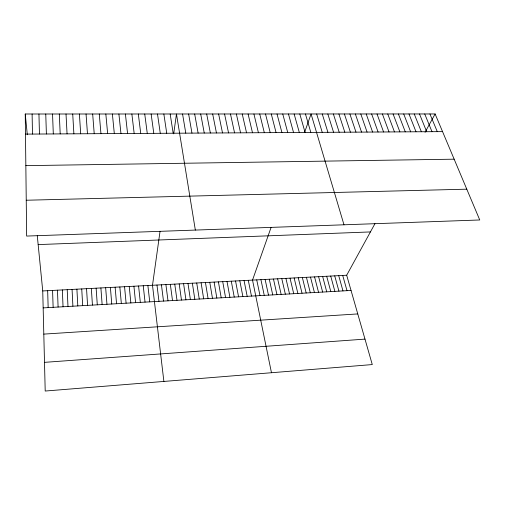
<?xml version="1.0" encoding="UTF-8"?>
<svg xmlns="http://www.w3.org/2000/svg" width="505" height="505" viewBox="0 0 505 505"><rect width="100%" height="100%" fill="white"/><g stroke="black" fill="none" stroke-linecap="round" stroke-linejoin="round"><path stroke-width="0.76" d="M160.047 231.309L152.497 285.268L163.885 381.439M173.688 133.844L176.466 113.991L195.34 230.078M271.103 227.364L252.519 280.098L271.469 372.734M304.591 132.361L311.067 113.972L343.993 224.794M37.275 235.671L42.742 290.943L45.204 391.04L372.28 364.572L346.683 275.231L374.956 223.677M425.052 132.304L435.114 113.96L25.25 114.004L26.651 236.069L479.75 219.972L435.114 113.96M44.497 362.35L364.982 339.108M43.802 334.108L357.767 313.927M43.159 307.892L351.044 290.457M42.742 290.943L346.683 275.231M38.159 244.597L370.43 231.928M26.241 200.239L466.784 189.173M25.843 165.646L454.153 159.182M25.484 134.109L442.55 131.628M429.925 113.96L437.286 131.66M424.718 113.96L431.996 131.691M419.491 113.96L426.687 131.723M414.245 113.96L421.366 131.755M408.981 113.96L416.019 131.786M403.703 113.966L410.66 131.818M398.401 113.966L405.275 131.849M393.086 113.966L399.878 131.881M387.752 113.966L394.462 131.912M382.399 113.966L389.02 131.944M377.027 113.966L383.566 131.975M371.636 113.966L378.087 132.013M366.226 113.966L372.589 132.045M360.797 113.966L367.072 132.076M355.35 113.966L361.542 132.108M349.883 113.972L355.987 132.14M344.397 113.972L350.407 132.177M338.887 113.972L344.814 132.209M333.363 113.972L339.202 132.241M327.821 113.972L333.565 132.278M322.253 113.972L327.909 132.31M316.673 113.972L322.234 132.342M305.443 113.972L310.821 132.411M299.8 113.972L305.083 132.443M342.706 275.44L347.017 290.684M294.137 113.978L299.32 132.48M338.716 275.648L342.983 290.912M334.714 275.85L338.937 291.145M288.456 113.978L293.544 132.512M330.706 276.058L334.878 291.372M326.684 276.267L330.813 291.6M282.75 113.978L287.743 132.55M322.651 276.475L326.735 291.833M277.024 113.978L281.923 132.581M318.611 276.683L322.644 292.067M314.558 276.892L318.541 292.294M271.28 113.978L276.077 132.619M310.499 277.106L314.432 292.528M265.516 113.978L270.213 132.651M306.428 277.314L310.31 292.761M302.343 277.523L306.182 292.995M259.728 113.978L264.323 132.689M298.253 277.737L302.034 293.235M294.144 277.952L297.881 293.468M253.92 113.978L258.415 132.72M290.034 278.16L293.721 293.702M248.094 113.978L252.487 132.758M285.906 278.375L289.542 293.942M281.771 278.59L285.357 294.175M242.242 113.978L246.535 132.79M277.624 278.804L281.159 294.415M273.464 279.019L276.948 294.655M236.372 113.985L240.563 132.828M269.298 279.233L272.732 294.888M230.476 113.985L234.566 132.865M265.119 279.448L268.502 295.128M260.927 279.663L264.254 295.368M224.567 113.985L228.55 132.897M256.729 279.884L260.006 295.614M218.627 113.985L222.509 132.935M248.29 280.319L251.465 296.094M212.674 113.985L216.443 132.973M244.06 280.54L247.179 296.34M239.812 280.755L242.88 296.58M206.69 113.985L210.358 133.011M235.557 280.976L238.568 296.826M200.693 113.985L204.254 133.042M231.29 281.197L234.244 297.073M227.01 281.418L229.914 297.319M194.671 113.985L198.118 133.08M222.718 281.639L225.565 297.565M218.419 281.866L221.209 297.811M188.624 113.985L191.963 133.118M214.107 282.087L216.841 298.057M182.557 113.991L185.789 133.156M209.783 282.308L212.46 298.303M205.447 282.535L208.073 298.556M201.097 282.756L203.666 298.802M196.735 282.983L199.254 299.055M170.166 113.991L173.171 133.232M192.367 283.21L194.823 299.301M163.847 113.991L166.738 133.269M187.986 283.438L190.385 299.553M183.593 283.665L185.935 299.806M157.497 113.991L160.274 133.307M179.187 283.892L181.472 300.058M174.768 284.119L176.996 300.311M151.128 113.991L153.785 133.345M170.336 284.347L172.508 300.57M144.733 113.991L147.271 133.383M165.899 284.58L168.007 300.822M161.442 284.807L163.494 301.075M138.313 113.991L140.731 133.421M156.979 285.041L158.968 301.334M131.868 113.991L134.166 133.459M147.877 285.508L149.745 301.857M125.398 113.997L127.569 133.497M143.237 285.748L145.042 302.123M138.585 285.988L140.327 302.388M118.902 113.997L120.954 133.541M133.92 286.228L135.599 302.659M25.25 114.004L27.302 134.747M112.381 113.997L114.313 133.579M129.242 286.474L130.858 302.924M124.552 286.714L126.105 303.196M105.835 113.997L107.641 133.617M119.843 286.96L121.339 303.467M115.127 287.2L116.554 303.739M99.264 113.997L100.943 133.661M110.399 287.446L111.763 304.01M92.668 113.997L94.22 133.699M105.652 287.692L106.953 304.281M100.899 287.938L102.13 304.553M86.046 113.997L87.472 133.737M96.127 288.185L97.295 304.824M91.342 288.431L92.44 305.102M79.392 113.997L80.693 133.781M86.544 288.677L87.58 305.373M72.72 114.004L73.888 133.819M81.734 288.929L82.7 305.651M76.905 289.176L77.808 305.929M66.016 114.004L67.058 133.857M72.07 289.428L72.897 306.207M59.293 114.004L60.196 133.901M67.216 289.674L67.979 306.484M62.349 289.927L63.043 306.769M52.539 114.004L53.309 133.939M57.469 290.179L58.094 307.046M52.57 290.432L53.132 307.33M45.753 114.004L46.397 133.983M47.666 290.691L48.152 307.608M38.948 114.004L39.453 134.021M32.112 114.004L32.478 134.065"/></g></svg>
